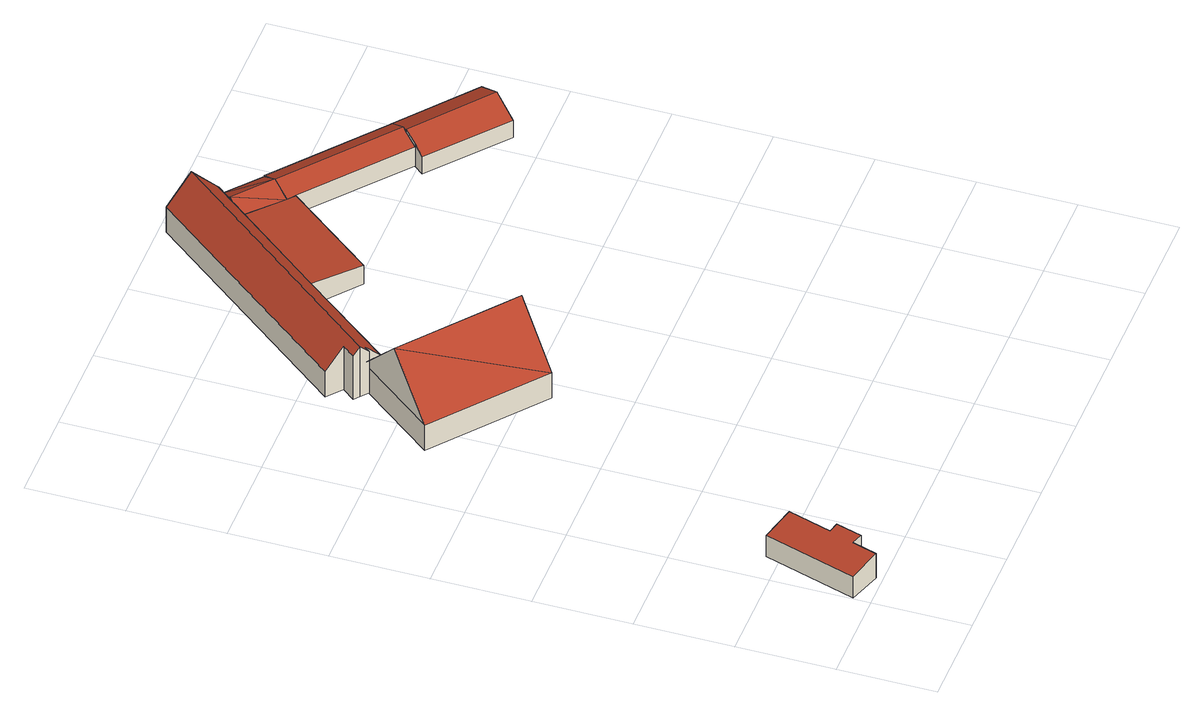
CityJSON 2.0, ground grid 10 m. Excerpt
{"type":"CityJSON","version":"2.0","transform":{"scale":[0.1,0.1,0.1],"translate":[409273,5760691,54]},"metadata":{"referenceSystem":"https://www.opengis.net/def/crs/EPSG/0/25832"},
"CityObjects":{
"building1":{"type":"Building","attributes":{"Gemeindeschluessel":"05515000","Geometrietyp2DReferenz":"3000","function":"31001_1310","roofType":"2100","measuredHeight":3.1},"geometry":[{"type":"Solid","lod":"2","boundaries":[[[[0,1,2,3]],[[4,5,1,0]],[[6,7,5,4]],[[8,9,7,6]],[[10,11,9,8]],[[12,13,11,10]],[[14,15,13,12]],[[3,2,15,14]],[[12,10,8,6,4,0,3,14]],[[1,5,7,9,11,13,15,2]]]],"semantics":{"surfaces":[{"type":"WallSurface"},{"type":"RoofSurface"},{"type":"GroundSurface"}],"values":[[0,0,0,0,0,0,0,0,1,2]]}}]},
"building2":{"type":"Building","attributes":{"Gemeindeschluessel":"05515000","Geometrietyp2DReferenz":"3000","function":"31001_1000","roofType":"3100","measuredHeight":8.78},"address":[{"country":"Germany","locality":"Münster","thoroughfareNumber":"329","thoroughfareName":"Dyckburgstraße"}],"geometry":[{"type":"Solid","lod":"2","boundaries":[[[[16,17,18,19]],[[20,21,17,16]],[[22,23,21,20]],[[24,25,23,22]],[[26,27,25,24]],[[19,18,27,26]],[[16,19,26,28]],[[29,30,28,26]],[[28,30,20]],[[22,20,30]],[[29,26,24]],[[30,29,24,22]],[[28,20,16]],[[17,21,23,25,27,18]]]],"semantics":{"surfaces":[{"type":"WallSurface"},{"type":"RoofSurface"},{"type":"GroundSurface"}],"values":[[0,0,0,0,0,0,1,1,1,1,0,0,0,2]]}}]},
"building3":{"type":"Building","attributes":{"Gemeindeschluessel":"05515000","Geometrietyp2DReferenz":"3000","function":"31001_3060","roofType":"3100","measuredHeight":6.17},"geometry":[{"type":"Solid","lod":"2","boundaries":[[[[31,32,33,34]],[[35,36,32,31]],[[37,38,36,35]],[[39,40,38,37]],[[41,42,40,39]],[[43,44,42,41]],[[45,46,44,43]],[[47,48,46,45]],[[49,50,48,47]],[[51,52,50,49]],[[53,54,52,51]],[[55,56,54,53]],[[34,33,56,55]],[[49,47,45,43,41,51]],[[39,37,35,31,34,55,53,51,41]],[[32,36,38,40,42,44,46,48,50,52,54,56,33]]]],"semantics":{"surfaces":[{"type":"WallSurface"},{"type":"RoofSurface"},{"type":"GroundSurface"}],"values":[[0,0,0,0,0,0,0,0,0,0,0,0,0,1,1,2]]}}]},
"building4":{"type":"Building","attributes":{"Gemeindeschluessel":"05515000","Geometrietyp2DReferenz":"3000","function":"51009_1610","roofType":"2100","measuredHeight":2.68},"geometry":[{"type":"Solid","lod":"2","boundaries":[[[[57,32,58,59]],[[60,33,32,57]],[[61,62,33,60]],[[63,64,62,61]],[[59,58,64,63]],[[61,60,57,59,63]],[[32,33,62,64,58]]]],"semantics":{"surfaces":[{"type":"WallSurface"},{"type":"RoofSurface"},{"type":"GroundSurface"}],"values":[[0,0,0,0,0,1,2]]}}]},
"building5":{"type":"Building","attributes":{"Gemeindeschluessel":"05515000","Geometrietyp2DReferenz":"3000","function":"51009_1610","roofType":"3100","measuredHeight":3.34},"geometry":[{"type":"Solid","lod":"2","boundaries":[[[[65,66,67]],[[67,68,65]],[[69,70,71,72]],[[73,69,72,74]],[[65,70,69,73]],[[68,71,70,65]],[[74,72,71,68]],[[73,66,65]],[[68,67,74]],[[66,73,74]],[[74,67,66]]]],"semantics":{"surfaces":[{"type":"RoofSurface"},{"type":"GroundSurface"},{"type":"WallSurface"}],"values":[[0,0,1,2,2,2,2,2,2,0,0]]}}]},
"building6":{"type":"Building","attributes":{"Gemeindeschluessel":"05515000","Geometrietyp2DReferenz":"3000","function":"31001_1000","roofType":"3100","measuredHeight":3.25},"geometry":[{"type":"Solid","lod":"2","boundaries":[[[[61,62,64,63]],[[75,76,62,61]],[[77,78,76,75]],[[79,80,78,77]],[[63,64,80,79]],[[79,81,82,61,63]],[[82,81,77,75]],[[79,77,81]],[[82,75,61]],[[62,76,78,80,64]]]],"semantics":{"surfaces":[{"type":"WallSurface"},{"type":"RoofSurface"},{"type":"GroundSurface"}],"values":[[0,0,0,0,0,1,1,0,0,2]]}}]},
"building7":{"type":"Building","attributes":{"Gemeindeschluessel":"05515000","Geometrietyp2DReferenz":"3000","function":"31001_2460","roofType":"3100","measuredHeight":3.46},"geometry":[{"type":"Solid","lod":"2","boundaries":[[[[83,84,85,86]],[[87,88,84,83]],[[89,90,88,87]],[[91,92,90,89]],[[93,94,92,91]],[[95,96,94,93]],[[97,98,96,95]],[[86,85,98,97]],[[91,89,87,83,93]],[[86,97,95,93,83]],[[84,88,90,92,94,96,98,85]]]],"semantics":{"surfaces":[{"type":"WallSurface"},{"type":"RoofSurface"},{"type":"GroundSurface"}],"values":[[0,0,0,0,0,0,0,0,1,1,2]]}}]}
},
"vertices":[
[36,7,38],[36,7,8],[44,32,8],[44,32,38],[2,18,34],[2,18,8],[32,114,34],[32,114,8],[67,103,38],[67,103,8],[53,58,38],[53,58,8],[63,55,39],[63,55,8],[55,28,39],[55,28,8],
[244,456,42],[244,456,11],[149,533,11],[149,533,42],[178,375,42],[178,375,11],[69,463,42],[69,463,11],[129,538,42],[129,538,11],[134,545,42],[134,545,11],[211,416,99],[129,538,52],[101,504,99],
[227,631,43],[227,631,12],[301,722,12],[301,722,43],[149,533,43],[149,533,12],[134,545,63],[134,545,12],[129,538,63],[129,538,12],[121,544,73],[121,544,12],[115,549,65],[115,549,12],[126,562,65],[126,562,12],[110,575,43],[110,575,12],[285,791,43],[285,791,12],[307,774,73],[307,774,12],[328,756,43],[328,756,12],[327,754,43],[327,754,12],
[227,631,39],[274,593,12],[274,593,35],[301,722,39],[340,691,35],[340,691,12],[348,685,35],[348,685,12],
[340,691,34],[352,707,46],[314,738,46],[301,722,34],[365,722,13],[340,691,13],[301,722,13],[327,754,13],[365,722,34],[327,754,34],
[365,722,35],[365,722,12],[474,633,35],[474,633,12],[449,602,35],[449,602,12],[462,618,45],[352,707,45],
[458,614,46],[458,614,11],[449,602,11],[449,602,39],[474,633,34],[474,633,11],[476,635,32],[476,635,11],[553,572,33],[553,572,11],[536,551,46],[536,551,11],[518,529,32],[518,529,11],[441,592,32],[441,592,11]
]}
